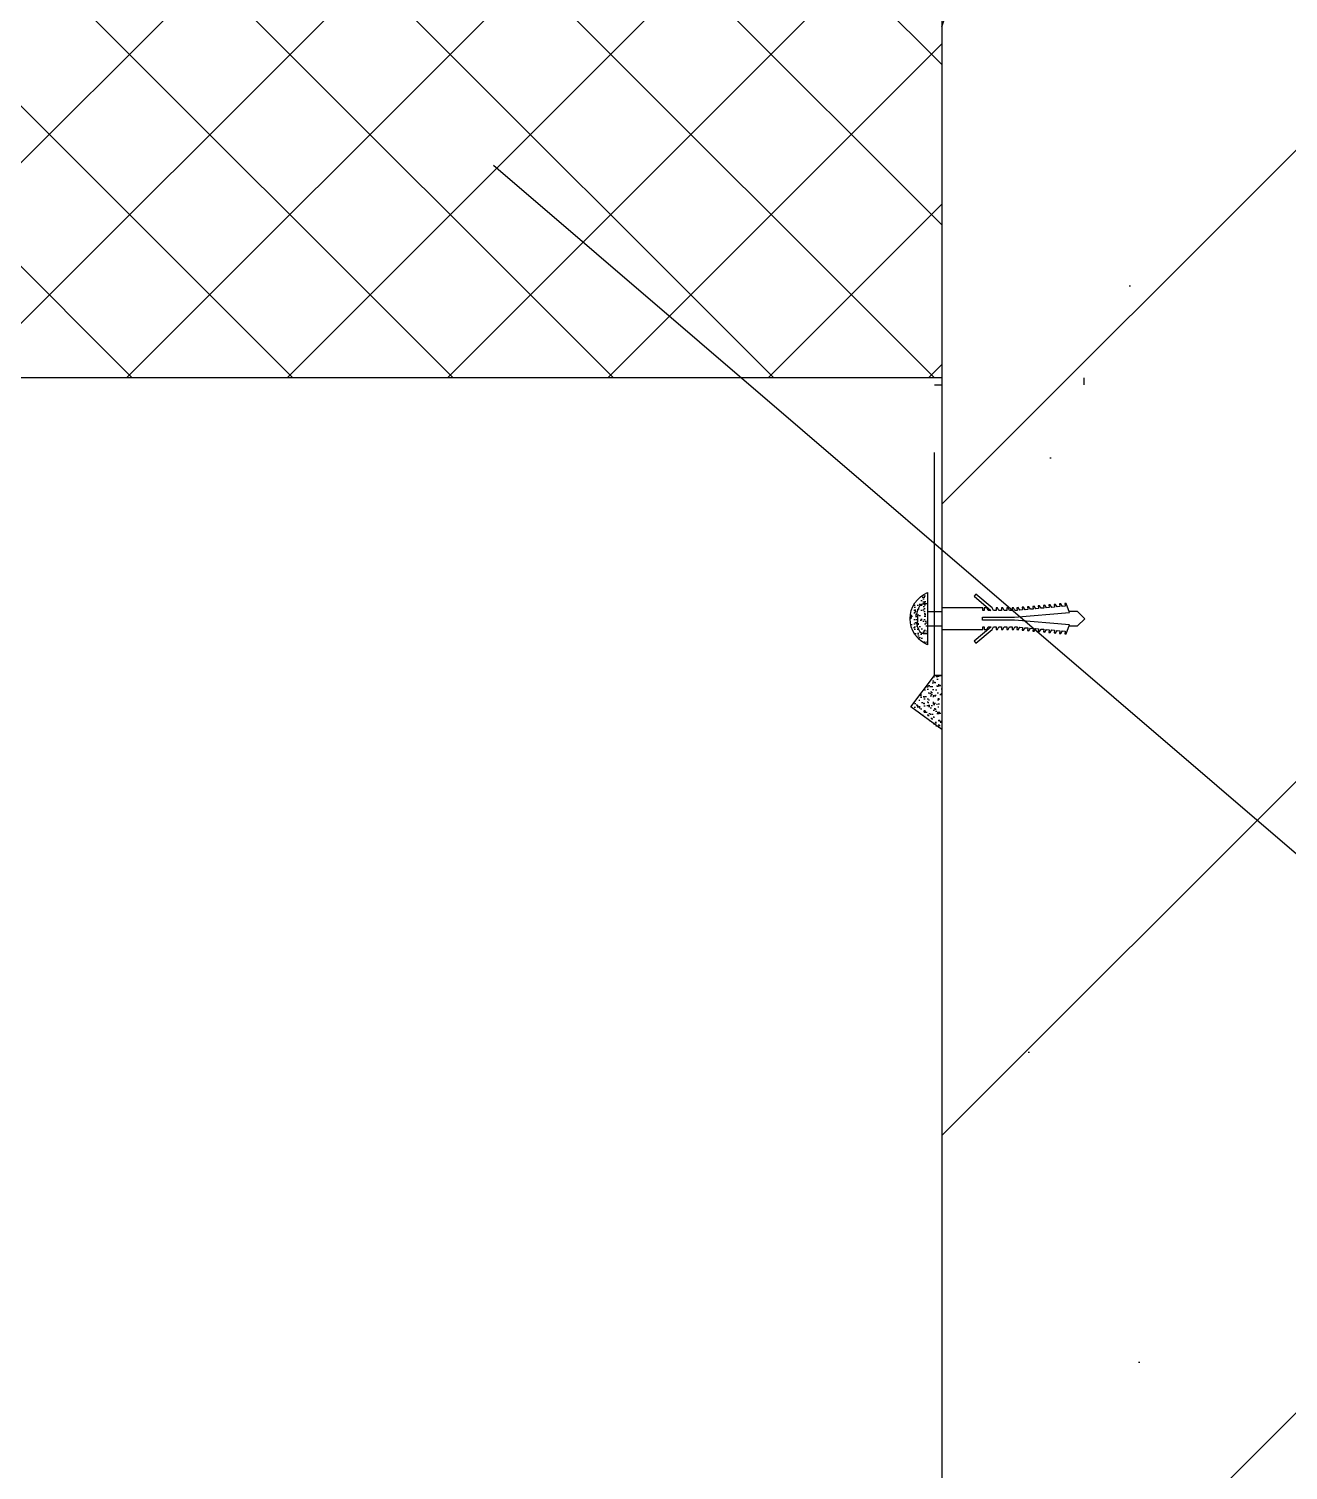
# Model space of a CAD drawing. Header units: millimetres. Extents: x 12351878 to 12381578, y 696206 to 738256.
# Drawn here: x 12376178.9 to 12376531.4, y 702777.7 to 703181.2 of the extents above; entities that cross this region are included whole.
import ezdxf

# ---------------------------------------------------------------- set-up
doc = ezdxf.new("R2010")
doc.units = ezdxf.units.MM
doc.header["$LTSCALE"] = 1000
doc.linetypes.add('HIDDEN', pattern=[0.125, 0.0625, -0.0625])
for name, color, linetype in [('A-WALL', 5, 'Continuous'), ('A-WALL-PATT', 8, 'Continuous'), ('DIM_LEAD', 3, 'Continuous'), ('ELASTROMER-V', 241, 'Continuous'), ('FASTENER', 191, 'Continuous'), ('INSUL', 8, 'HIDDEN'), ('SILICONE', 8, 'Continuous'), ('SYMBOL', 7, 'Continuous')]:
    doc.layers.add(name, color=color, linetype=linetype)

# ---------------------------------------------------------------- blocks, each defined once
blk = doc.blocks.new('*U68')
at = {"color": 0, "linetype": 'ByBlock'}
for p, q in [((-2.000000000000454, 0), (-2.000000000000454, -3.999975240715685)), ((1.999999999999545, 0), (1.999999999999545, -3.999975240715685))]:
    blk.add_line(p, q, dxfattribs=at)
blk.add_lwpolyline([(-3.631647999078154, 2.137003523466773, -0.0990596780167006), (-0.9599999999996952, 3.055712998712806), (-0.9599999999996952, 2.729140914976596), (0.9599999999996952, 2.729140914976596), (0.9599999999996952, 3.055712998712806, -0.0990596780167006), (3.631647999078154, 2.137003523466773, -0.2665876613401604), (4.199999999999477, 1.146785520481898), (4.199999999999477, 0.2400000000006912, -0.4142135623730937), (3.959999999999695, 0), (-3.959999999999695, 0, -0.4142135623731049), (-4.200000000000613, 0.2400000000006912), (-4.200000000000613, 1.146785520481898, -0.2665876613401604)], format="xyb", close=True, dxfattribs=at)
blk.add_lwpolyline([(-6.855000000000018, -13.49597524071577), (-3.000000000000453, -18.09197524071578), (-2.250000000000454, -18.46697524071578), (-2.250000000000454, -19.21697524071578), (-3.000000000000453, -19.21697524071578), (-3.000000000000453, -19.59197524071578), (-2.250000000000454, -19.96697524071578), (-2.250000000000454, -20.71697524071578), (-3.000000000000453, -20.71697524071578), (-3.000000000000453, -21.09197524071578), (-2.250000000000454, -21.46697524071578), (-2.250000000000454, -22.21697524071578), (-3.000000000000453, -22.21697524071578), (-3.000000000000453, -22.59197524071578), (-2.250000000000454, -22.96697524071578), (-2.250000000000454, -23.71697524071578), (-3.000000000000453, -23.71697524071578), (-3.000000000000453, -24.09197524071578), (-2.250000000000454, -24.46697524071578), (-2.250000000000454, -25.05647524071583), (-3.059999999999945, -24.98597524071556), (-3.105000000000018, -25.35947524071571), (-2.384999999999763, -25.79747524071581), (-2.445000000000163, -26.54447524071565), (-3.195000000000163, -26.4799752407157), (-3.224999999999909, -26.85347524071539), (-2.519999999999981, -27.29147524071595), (-2.580000000000381, -28.03997524071565), (-3.330000000000382, -27.97397524071584), (-3.360000000000127, -28.34747524071554), (-2.639999999999872, -28.78697524071595), (-2.7150000000006, -29.53397524071579), (-3.4650000000006, -29.46797524071599), (-3.494999999999436, -29.84147524071568), (-2.77500000000009, -30.28097524071563), (-2.849999999999909, -31.02797524071593), (-3.584999999999581, -30.96197524071567), (-3.615000000000236, -31.33547524071582), (-2.910000000000309, -31.77497524071577), (-2.969999999999799, -32.52197524071563), (-3.719999999999799, -32.45747524071567), (-3.750000000000453, -32.83097524071582), (-3.045000000000527, -33.26897524071546), (-3.105000000000018, -34.01597524071575), (-3.855000000000018, -33.95147524071536), (-3.884999999999764, -34.32497524071596), (-3.164999999999508, -34.7629752407156), (-3.240000000000236, -35.51147524071575), (-3.974999999999909, -35.4454752407155), (-4.019999999999982, -35.81897524071564), (-3.299999999999727, -36.25847524071605), (-3.360000000000127, -37.00547524071544), (-4.110000000000127, -36.93947524071564), (-4.139999999999872, -37.31297524071579), (-3.434999999999945, -37.75247524071575), (-3.494999999999436, -38.49947524071558), (-4.244999999999436, -38.43347524071578), (-4.27500000000009, -38.80697524071547), (-1.724999999999909, -39.78347524071569), (-0.3750000000004547, -24.38747524071596), (-0.3750000000004547, -15.37997524071579), (0.3749999999995452, -15.37997524071579), (0.3749999999995452, -24.38747524071596), (1.724999999999909, -39.78347524071569), (4.27500000000009, -38.80697524071547), (4.230000000000018, -38.43347524071578), (3.495000000000345, -38.49947524071558), (3.419999999999618, -37.75247524071575), (4.139999999999872, -37.31297524071579), (4.110000000000127, -36.93947524071564), (3.360000000000127, -37.00547524071544), (3.284999999999399, -36.25847524071605), (4.005000000000563, -35.81897524071564), (3.974999999999909, -35.4454752407155), (3.224999999999909, -35.51147524071575), (3.165000000000418, -34.7629752407156), (3.870000000000345, -34.32497524071596), (3.83999999999969, -33.95147524071536), (3.08999999999969, -34.01597524071575), (3.0300000000002, -33.26897524071546), (3.749999999999545, -32.83097524071582), (3.704999999999472, -32.45747524071567), (2.969999999999799, -32.52197524071563), (2.894999999999981, -31.77497524071577), (3.615000000000236, -31.33547524071582), (3.585000000000491, -30.96197524071567), (2.835000000000491, -31.02797524071593), (2.77500000000009, -30.28097524071563), (3.480000000000018, -29.84147524071568), (3.450000000000272, -29.46797524071599), (2.700000000000272, -29.53397524071579), (2.639999999999872, -28.78697524071595), (3.344999999999799, -28.34747524071554), (3.315000000000054, -27.97397524071584), (2.565000000000054, -28.03997524071565), (2.505000000000563, -27.29147524071595), (3.224999999999909, -26.85347524071539), (3.195000000000163, -26.4799752407157), (2.445000000000163, -26.54447524071565), (2.370000000000345, -25.79747524071581), (3.08999999999969, -25.35947524071571), (3.059999999999945, -24.98597524071556), (2.249999999999545, -25.05647524071583), (2.249999999999545, -24.46697524071578), (2.999999999999545, -24.09197524071578), (2.999999999999545, -23.71697524071578), (2.249999999999545, -23.71697524071578), (2.249999999999545, -22.96697524071578), (2.999999999999545, -22.59197524071578), (2.999999999999545, -22.21697524071578), (2.249999999999545, -22.21697524071578), (2.249999999999545, -21.46697524071578), (2.999999999999545, -21.09197524071578), (2.999999999999545, -20.71697524071578), (2.249999999999545, -20.71697524071578), (2.249999999999545, -19.96697524071578), (2.999999999999545, -19.59197524071578), (2.999999999999545, -19.21697524071578), (2.249999999999545, -19.21697524071578), (2.249999999999545, -18.46697524071578), (2.999999999999545, -18.09197524071578), (6.855000000000018, -13.49597524071577), (6.284999999999398, -13.01447524071591), (2.325000000000272, -17.71697524071578), (2.249999999999545, -17.71697524071578), (2.249999999999545, -16.96697524071578), (2.999999999999545, -16.59197524071578), (2.999999999999545, -15.84197524071578), (2.249999999999545, -15.84197524071578), (2.249999999999545, -15.46697524071578), (2.999999999999545, -15.46697524071578), (2.999999999999545, -3.999975240715685), (-3.000000000000453, -3.999975240715685), (-3.000000000000453, -15.46697524071578), (-2.250000000000454, -15.46697524071578), (-2.250000000000454, -15.84197524071578), (-3.000000000000453, -15.84197524071578), (-3.000000000000453, -16.59197524071578), (-2.250000000000454, -16.96697524071578), (-2.250000000000454, -17.71697524071578), (-2.3400000000006, -17.71697524071578), (-6.285000000000308, -13.01447524071591)], close=True, dxfattribs=at)
blk.add_lwpolyline([(-2.000000000000454, -39.67816641718628), (-2.000000000000454, -42.00722161752718), (-4.547e-13, -43.99997524071568), (1.999999999999545, -41.99267597064272), (1.999999999999545, -39.67816641718628)], dxfattribs=at)
blk = doc.blocks.new('gyqs04')
at = {"layer": 'A-WALL-PATT'}
h = blk.add_hatch(dxfattribs=at)
h.set_pattern_fill('钢筋混凝土', color=256, scale=50, style=0)
h.set_pattern_definition([(45, (-12372697.50000522, -705372.9283430666), (-88.38834764831843, 88.38834764831844), []), (49.99999999999999, (-12372697.50000522, -705372.9283430666), (358.6300913003767, -31.37606749129755), [37.5, -412.5]), (355, (-12372697.50000522, -705372.9283430666), (-69.3756668065, 376.0960668500059), [30, -330]), (100.4514, (-12372667.61416522, -705375.5430130666), (289.2546908570108, 344.7197710304768), [31.870095, -350.571056]), (46.18420000000002, (-12372697.50000522, -705272.9283430666), (533.6205243128222, -82.75950716450905), [56.24999999999996, -618.7499999999993]), (96.6356, (-12372653.03163272, -705279.8249965666), (467.3313527743517, 487.0589354502209), [47.805144, -525.8565]), (351.1842, (-12372697.50000522, -705272.9283430666), (467.3309725668136, 487.0593004626623), [45, -495]), (21, (-12372647.50000522, -705297.9283430666), (298.4535260592309, -201.3094453326694), [37.5, -412.5]), (326.0000000000001, (-12372647.50000522, -705297.9283430666), (121.6576659607909, 362.5750225234265), [30, -330]), (71.4514, (-12372622.62888872, -705314.7041460666), (420.111314290745, 161.2652483549762), [31.870095, -350.571056]), (37.50000000000001, (-12372697.50000522, -705372.9283430666), (6.079927658645334, 166.4469269156558), [0, -326, 0, -335, 0, -331.25]), (7.499999999999999, (-12372697.50000522, -705372.9283430666), (131.5347687210743, 197.2058559411801), [0, -191, 0, -318.5, 0, -126.25]), (327.5, (-12372809.00000522, -705372.9283430666), (266.9112180862045, -11.27743586718988), [0, -125, 0, -390, 0, -517.5]), (317.5, (-12372859.00000522, -705372.9283430666), (291.5930846711931, 50.05249116615887), [0, -162.5, 0, -259, 0, -367.5])])
h.paths.add_polyline_path([(3736.999956374988, 610.5716569334036), (5336.999957043678, 610.5716569334036), (5337.000006349757, 2560.571656933404), (6790.499994784594, 2560.571656933404), (6790.499994782731, 2710.571656933404), (5337.000006349757, 2710.571656933404), (5337.000006349757, 4704.744854418328), (3736.999970069155, 4711.220059310202), (3737.000002952293, 2560.57165614143), (3486.999994784594, 2560.571656933404), (3486.999994784594, 2310.571656933404), (3736.999997286126, 2310.571651269216)])
at = {"layer": 'INSUL', "linetype": 'ByBlock'}
h = blk.add_hatch(dxfattribs=at)
h.set_pattern_fill('ANSI37', color=256, scale=20)
h.set_pattern_definition([(45, (-12393068.00000522, -704772.9283430666), (-22.45064030267288, 22.45064030267288), []), (135, (-12393068.00000522, -704772.9283430666), (-22.45064030267288, -22.45064030267288), [])])
h.paths.add_polyline_path([(3349.00003737025, 2110.571657034801), (3736.99999493733, 2110.571657166816), (3736.99999493733, 1910.571657066466), (3349.00003737025, 1910.571656934451)])
at = {"layer": 'SILICONE'}
h = blk.add_hatch(dxfattribs=at)
h.set_pattern_fill('AR-SAND', color=256, angle=270, style=0)
h.set_pattern_definition([(307.5, (-53023.05216009356, 18896.96871592978), (1.926823769013159, 0.06299335810960731), [0, -1.519999999999995, 0, -1.699999999999995, 0, -1.624999999999995]), (277.4999999999999, (-53023.05216009356, 18896.96871592978), (2.822146065229739, -1.769776705267728), [0, -0.82, 0, -1.37, 0, -0.525]), (237.5, (-53023.05216009356, 18898.19871592976), (0.005659053536963606, -3.114141861751495), [0, -0.5, 0, -1.8, 0, -2.35]), (227.5, (-53023.05216009356, 18898.19871592976), (0.877675564934248, -3.006126604572294), [0, -0.2499999999999999, 0, -1.179999999999999, 0, -1.349999999999999])])
edge = h.paths.add_edge_path()
edge.add_line((3732.990759933367, 1850.441356568132), (3732.990759516135, 1835.83628361579))
edge.add_arc((3736.015729347244, 1843.138820005581), 7.90426974521108, 112.5010697037863, 247.49892702260252, ccw=False)
h = blk.add_hatch(dxfattribs=at)
h.set_pattern_fill('AR-SAND', color=256, angle=180, style=0)
h.set_pattern_definition([(217.5, (99998.81119513884, 20934.3876396463), (0.06299335810960743, -1.926823769013159), [0, -1.519999999999998, 0, -1.699999999999998, 0, -1.624999999999998]), (187.5, (99998.81119513884, 20934.3876396463), (-1.769776705267728, -2.822146065229739), [0, -0.82, 0, -1.37, 0, -0.525]), (147.4999999999999, (100000.0411951393, 20934.3876396463), (-3.114141861751495, -0.005659053536963797), [0, -0.4999999999999984, 0, -1.799999999999994, 0, -2.349999999999987]), (137.5, (100000.0411951393, 20934.3876396463), (-3.006126604572294, -0.8776755649342483), [0, -0.2499999999999987, 0, -1.179999999999989, 0, -1.349999999999989])])
h.paths.add_polyline_path([(3728.290010510013, 1818.426380089484), (3734.990734966472, 1827.185576461023), (3736.990734966472, 1827.185576461023), (3736.990734966472, 1812.083479251247)])
at = {"linetype": 'ByBlock'}
blk.add_line((3776.715500930324, 1910.571656274493, 6.229945069146956e-08), (3776.715500930324, 1908.571656274493, 6.229945069146956e-08), dxfattribs=at)
at = {"layer": 'A-WALL', "elevation": 6.41753533369835e-08}
blk.add_lwpolyline([(3736.999970069155, 4711.220059310202), (3737.000002952293, 2560.57165614143), (3486.999994784594, 2560.571656933404), (3486.999994784594, 2310.571656933404), (3736.999997286126, 2310.571651269216), (3736.9999449756, 608.1539065253455)], dxfattribs=at)
at = {"layer": 'ELASTROMER-V', "linetype": 'HIDDEN', "elevation": 6.229945069146956e-08}
blk.add_lwpolyline([(3736.990734966472, 1908.571666227188), (3736.990734966472, 1827.185576461023), (3734.990734966472, 1827.185576461023), (3734.990734966472, 1908.571666227188)], close=True, dxfattribs=at)
at = {"layer": 'INSUL', "linetype": 'ByBlock', "elevation": -2.671660720812548e-08}
blk.add_lwpolyline([(3349.00003737025, 2110.571657034801), (3736.99999493733, 2110.571657166816), (3736.99999493733, 1910.571657066466), (3349.00003737025, 1910.571656934451)], close=True, dxfattribs=at)
at = {"layer": 'SILICONE', "elevation": -5.161791798768586e-09}
blk.add_lwpolyline([(3732.990759933367, 1850.441356568132), (3732.990759516135, 1835.83628361579, -0.6681651147197814), (3732.990759933367, 1850.441356568132, -0.3678191468024997)], format="xyb", dxfattribs=at)
blk.add_lwpolyline([(3728.290010510013, 1818.426380089484), (3734.990734966472, 1827.185576461023), (3736.990734966472, 1827.185576461023), (3736.990734966472, 1812.083479251247), (3728.290010510013, 1818.426380089484)], dxfattribs=at)
at = {"layer": 'FASTENER', "rotation": 90}
blk.add_blockref('*U68', (3732.990759724751, 1843.138820091961, -5.161791798768586e-09), dxfattribs=at)

msp = doc.modelspace()

# ---------------------------------------------------------------- linework, layer by layer
at = {"layer": 'DIM_LEAD'}
msp.add_line((12376309, 703143), (12377068.5, 702491.5), dxfattribs=at)

# ---------------------------------------------------------------- block references
at = {"layer": 'SYMBOL'}
msp.add_blockref('gyqs04', (12372697.50000522, 701172.9283430666), dxfattribs=at)

doc.saveas('drawing.dxf')
